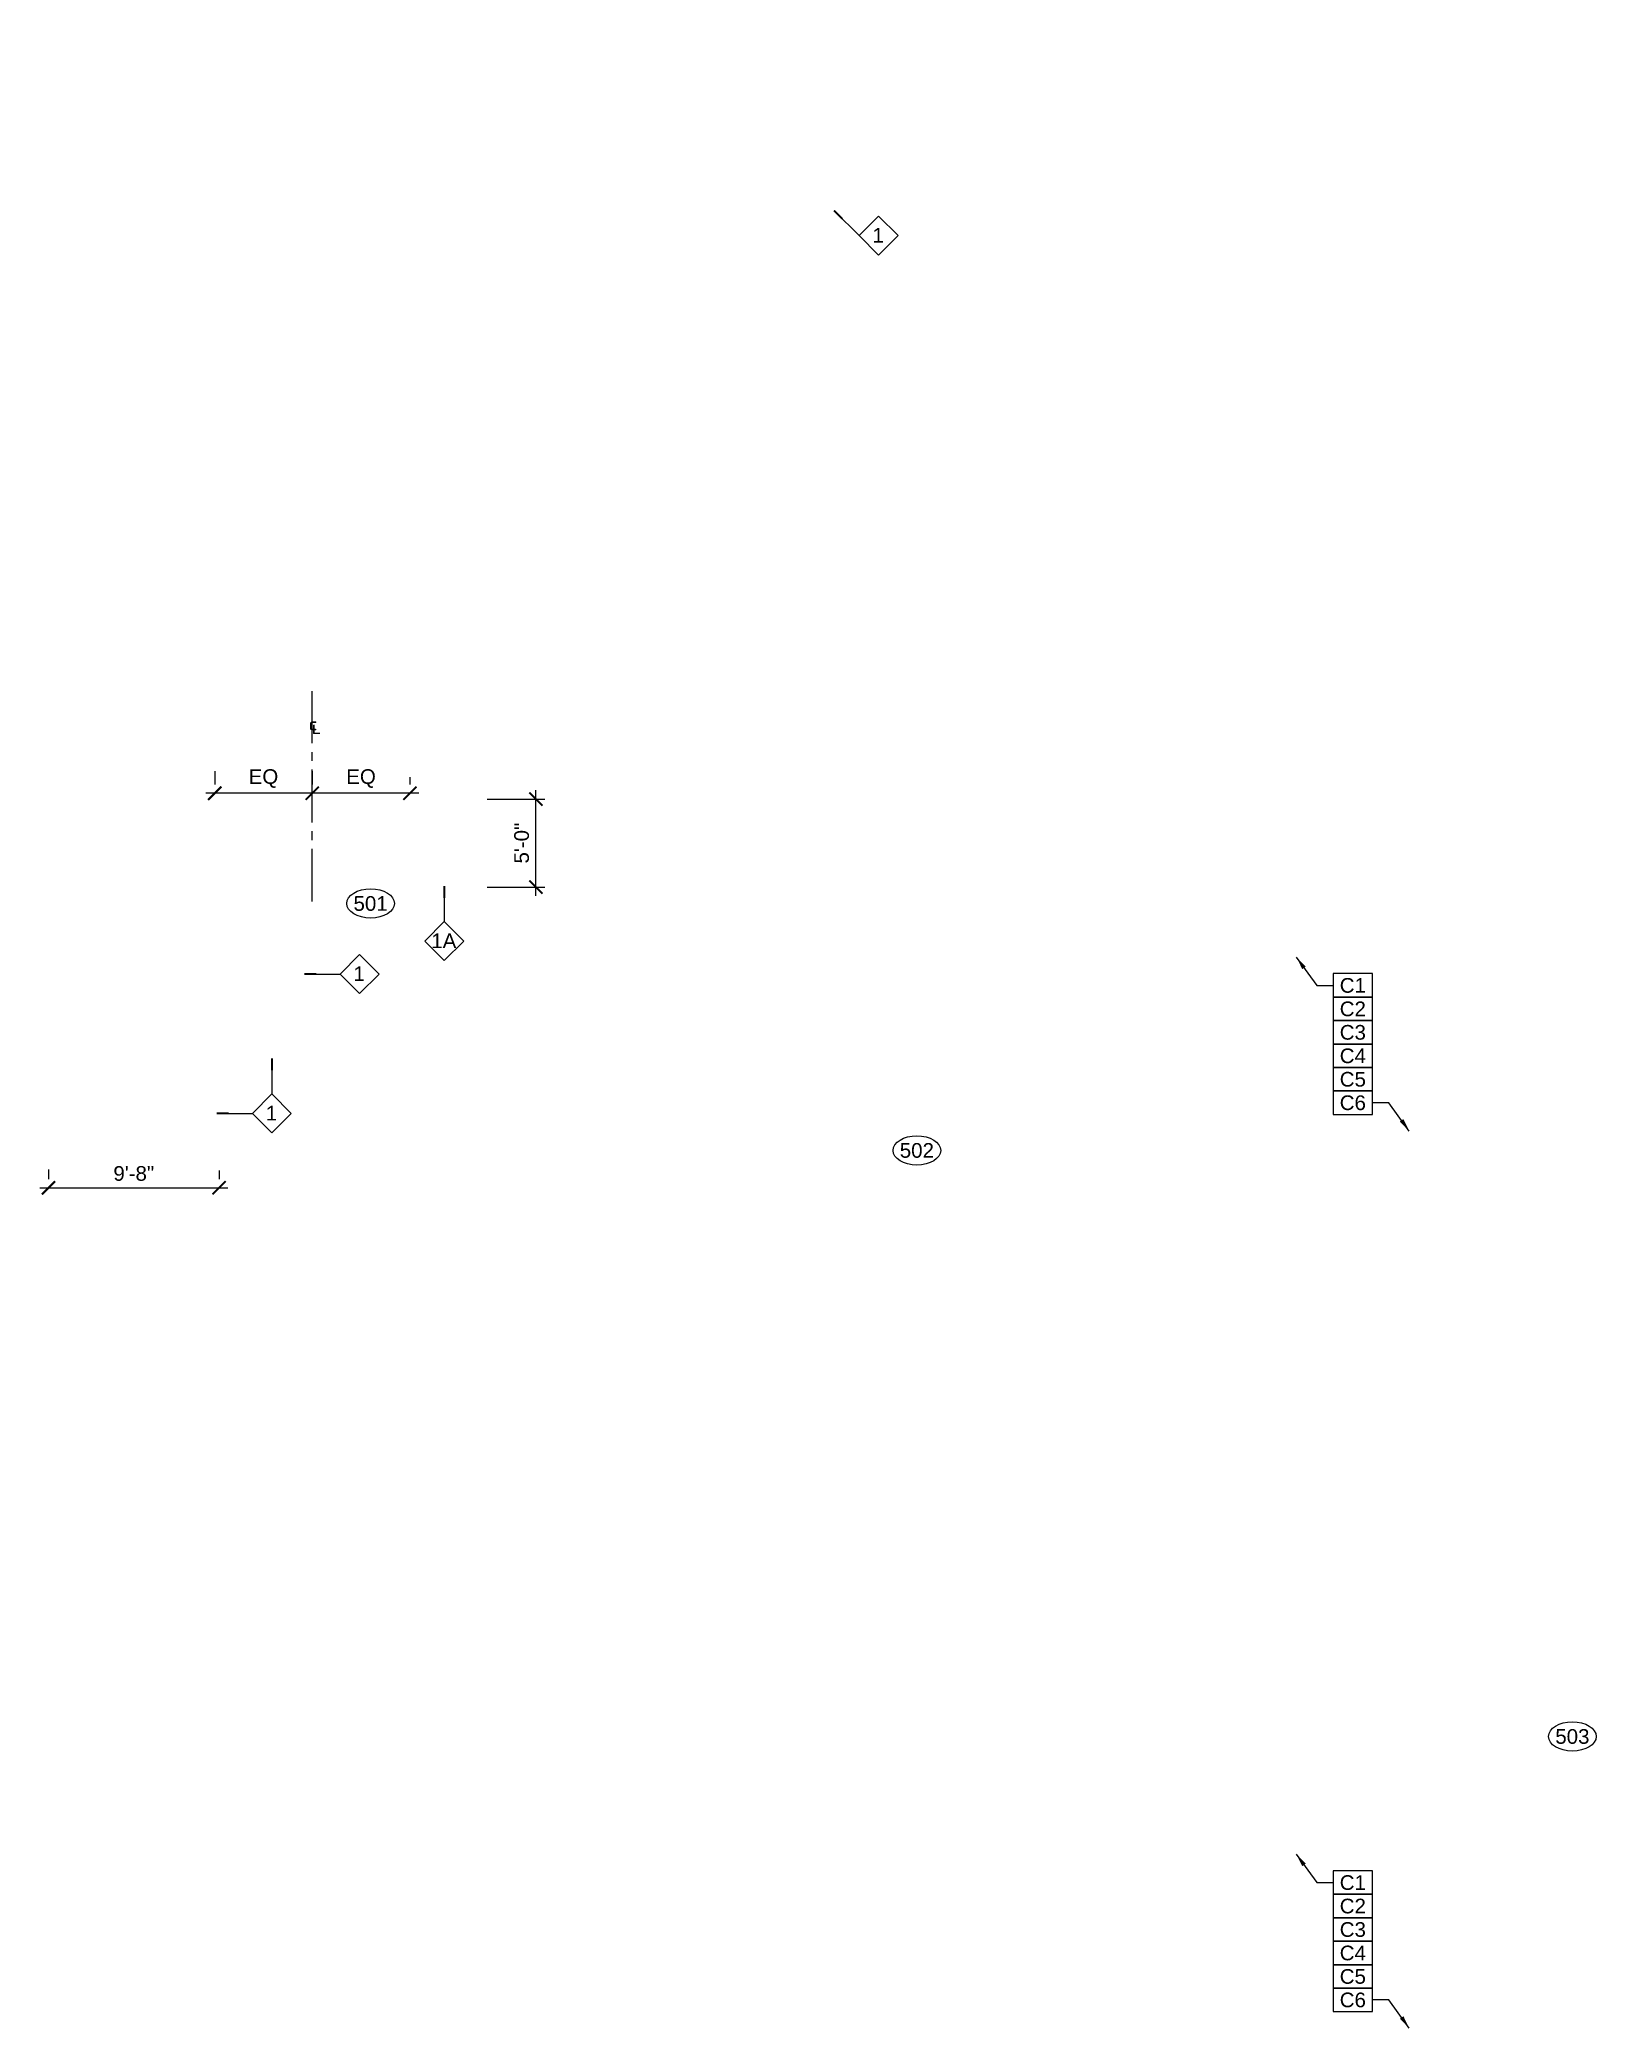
# Model space of a CAD drawing. Header units: inches. Extents: x 1378 to 8399, y -479 to 1214.
# Drawn here: x 1378 to 2439, y -479 to 877 of the extents above.
import ezdxf
from ezdxf.enums import TextEntityAlignment as Align

# ---------------------------------------------------------------- set-up
doc = ezdxf.new("R2010")
doc.units = ezdxf.units.IN
doc.header["$LTSCALE"] = 96
doc.header["$MEASUREMENT"] = 0
doc.linetypes.add('CENTER4', pattern=[0.5625, 0.375, -0.0625, 0.0625, -0.0625])
for name, color, linetype in [('A-Anno-Flor', 7, 'Continuous'), ('A-Door-Iden', 7, 'Continuous'), ('A-Wall-Iden', 7, 'Continuous'), ('XREF', 7, 'Continuous')]:
    doc.layers.add(name, color=color, linetype=linetype)
doc.styles.add('RomanS', font='romans.shx')
doc.styles.add('XFINE_0', font='swissl.ttf')
doc.styles.add('XFINE_1-8', font='swissl.ttf', dxfattribs={"height": 10})
doc.dimstyles.new('Aec_Wall_Tag', dxfattribs={"dimscale": 96, "dimtxt": 0.09375, "dimasz": 0.075, "dimexe": 0.25, "dimexo": 0, "dimgap": 0.0375, "dimtad": 1, "dimdec": 4, "dimzin": 3, "dimdsep": 46, "dimlunit": 4, "dimtxsty": 'RomanS', "dimcen": 0.09375, "dimdle": 0.125, "dimadec": 0, "dimazin": 0, "dimtfac": 0.75, "dimtdec": 4, "dimtmove": 2, "dimatfit": 3, "dimldrblk": 'Aec_Arrow_Bar', "dimfxl": 1, "dimfrac": 1, "dimtolj": 1, "dimtzin": 0, "dimarcsym": 0})
doc.dimstyles.new('OTJ_1-8', dxfattribs={"dimscale": 96, "dimtxt": 0.09375, "dimasz": 0.09375, "dimexe": 0.0625, "dimexo": 0.15625, "dimgap": 0.046875, "dimtad": 1, "dimdec": 1, "dimzin": 3, "dimdsep": 46, "dimlunit": 4, "dimtxsty": 'XFINE_1-8', "dimblk": 'ARCHTICK', "dimcen": 0.09, "dimdle": 0.0625, "dimclrd": 15, "dimclre": 15, "dimclrt": 7, "dimadec": 0, "dimazin": 0, "dimtfac": 0.75, "dimtdec": 1, "dimtix": 1, "dimtmove": 1, "dimatfit": 3, "dimfxl": 1, "dimfrac": 1, "dimtolj": 1, "dimtzin": 0, "dimarcsym": 0})

# ---------------------------------------------------------------- blocks, each defined once
blk = doc.blocks.new('_ArchTick')
at = {"color": 0, "linetype": 'ByBlock', "const_width": 0.15}
blk.add_lwpolyline([(-0.5, -0.5), (0.5, 0.5)], dxfattribs=at)
blk = doc.blocks.new('multi-note')
at = {"color": 4}
blk.add_lwpolyline([(-1.67, -1), (1.67, -1), (1.67, 1), (-1.67, 1)], close=True, dxfattribs=at)
at = {"color": 0, "style": 'XFINE_0', "width": 0.8}
blk.add_attdef('MULTI-NOTE', text='', height=1, dxfattribs=at).set_placement((0, 0), align=Align.MIDDLE_CENTER)
blk = doc.blocks.new('OTJCustomDoorTag-P')
at = {"color": 4}
blk.add_ellipse((0, 0), major_axis=(-2.03, 0), ratio=0.615385, dxfattribs=at)
at = {"style": 'XFINE_0', "width": 0.7}
blk.add_attdef('DOOR:NUM', text='', height=1, dxfattribs=at).set_placement((0, 0), align=Align.MIDDLE)
at = {"style": 'XFINE_0', "width": 0.7, "flags": 1}
for tag, p in [('DOOR:HDWR', (5.16, -4)), ('DOOR:MAT', (5.16, -5.85)), ('DOOR:FRAME', (5.16, -7.66)), ('DOOR:NEWRELOC', (5.16, -9.46)), ('DOOR:RATING', (5.16, -11.26)), ('DOOR:ROOM', (5.16, -13.01)), ('DOOR:TYPE', (5.16, -14.63)), ('DOOR:COST', (5.16, -16.25))]:
    blk.add_attdef(tag, text='', height=1, dxfattribs=at).set_placement(p, align=Align.MIDDLE_LEFT)
blk = doc.blocks.new('Aec_Wall_Tag_P')
at = {"color": 4}
blk.add_lwpolyline([(-0.6, -1.66), (1.06, 0), (-0.6, 1.66), (-2.25, 0)], close=True, dxfattribs=at)
at = {"style": 'XFINE_0', "width": 0.8}
blk.add_attdef('WALL:TYPE', text='', height=1, dxfattribs=at).set_placement((0, 0), align=Align.MIDDLE)
at = {"style": 'XFINE_0', "width": 0.8, "flags": 1}
blk.add_attdef('NAME:OBJECTSTYLE', text='', height=1, dxfattribs=at).set_placement((0, -2.5), align=Align.MIDDLE)
blk = doc.blocks.new('Aec_Arrow_Bar')
at = {"const_width": 0.188}
blk.add_lwpolyline([(-1, 0), (0.125, 0)], dxfattribs=at)
blk = doc.blocks.new('*D179')
at = {"color": 15, "lineweight": -2, "transparency": 16777216}
for p, q in [((1682.6, 359.4), (1721.8, 359.4)), ((1715.8, 293.4), (1715.8, 365.4)), ((1682.6, 299.4), (1721.8, 299.4))]:
    blk.add_line(p, q, dxfattribs=at)
at = {"layer": 'DefPoints', "color": 0, "transparency": 16777216}
for p in [(1667.6, 359.4), (1715.8, 359.4), (1667.6, 299.4)]:
    blk.add_point(p, dxfattribs=at)
at = {"color": 15, "lineweight": -2, "transparency": 16777216, "xscale": 9, "yscale": 9, "zscale": 9}
for p, rotation in [((1715.8, 359.4), 90), ((1715.8, 299.4), 270)]:
    blk.add_blockref('_ArchTick', p, dxfattribs=dict(at, rotation=rotation))
at = {"color": 7, "transparency": 16777216, "insert": (1706.1, 329.4), "char_height": 10, "attachment_point": 5, "rotation": 90, "style": 'XFINE_1-8'}
blk.add_mtext('\\A1;5\'-0"', dxfattribs=at)
blk = doc.blocks.new('*D180')
at = {"color": 15, "lineweight": -2, "transparency": 16777216}
for p, q in [((1563.4, 374.4), (1563.4, 369.4)), ((1629.9, 374.4), (1629.9, 369.4)), ((1635.9, 363.4), (1557.4, 363.4))]:
    blk.add_line(p, q, dxfattribs=at)
at = {"layer": 'DefPoints', "color": 0, "transparency": 16777216}
for p in [(1563.4, 363.4), (1563.4, 359.4), (1629.9, 359.4)]:
    blk.add_point(p, dxfattribs=at)
at = {"color": 15, "lineweight": -2, "transparency": 16777216, "xscale": 9, "yscale": 9, "zscale": 9, "rotation": 180}
blk.add_blockref('_ArchTick', (1563.4, 363.4), dxfattribs=at)
at = {"color": 15, "lineweight": -2, "transparency": 16777216, "xscale": 9, "yscale": 9, "zscale": 9}
blk.add_blockref('_ArchTick', (1629.9, 363.4), dxfattribs=at)
at = {"color": 7, "transparency": 16777216, "insert": (1596.6, 373.4), "char_height": 10, "attachment_point": 5, "style": 'XFINE_1-8'}
blk.add_mtext('\\A1;EQ', dxfattribs=at)
blk = doc.blocks.new('*D181')
at = {"color": 15, "lineweight": -2, "transparency": 16777216}
for p, q in [((1496.9, 378.4), (1496.9, 369.4)), ((1563.4, 378.4), (1563.4, 369.4)), ((1569.4, 363.4), (1490.9, 363.4))]:
    blk.add_line(p, q, dxfattribs=at)
at = {"layer": 'DefPoints', "color": 0, "transparency": 16777216}
for p in [(1496.9, 363.4), (1496.9, 363.4), (1563.4, 363.4)]:
    blk.add_point(p, dxfattribs=at)
at = {"color": 15, "lineweight": -2, "transparency": 16777216, "xscale": 9, "yscale": 9, "zscale": 9, "rotation": 180}
blk.add_blockref('_ArchTick', (1496.9, 363.4), dxfattribs=at)
at = {"color": 15, "lineweight": -2, "transparency": 16777216, "xscale": 9, "yscale": 9, "zscale": 9}
blk.add_blockref('_ArchTick', (1563.4, 363.4), dxfattribs=at)
at = {"color": 7, "transparency": 16777216, "insert": (1530.1, 373.4), "char_height": 10, "attachment_point": 5, "style": 'XFINE_1-8'}
blk.add_mtext('\\A1;EQ', dxfattribs=at)
blk = doc.blocks.new('*D182')
at = {"color": 15, "lineweight": -2, "transparency": 16777216}
for p, q in [((1383.6, 106.9), (1383.6, 100.4)), ((1499.8, 106.3), (1499.8, 100.4)), ((1377.6, 94.4), (1505.8, 94.4))]:
    blk.add_line(p, q, dxfattribs=at)
at = {"layer": 'DefPoints', "color": 0, "transparency": 16777216}
for p in [(1383.6, 91.9), (1499.8, 94.4), (1499.8, 91.3)]:
    blk.add_point(p, dxfattribs=at)
at = {"color": 15, "lineweight": -2, "transparency": 16777216, "xscale": 9, "yscale": 9, "zscale": 9, "rotation": 180}
blk.add_blockref('_ArchTick', (1383.6, 94.4), dxfattribs=at)
at = {"color": 15, "lineweight": -2, "transparency": 16777216, "xscale": 9, "yscale": 9, "zscale": 9}
blk.add_blockref('_ArchTick', (1499.8, 94.4), dxfattribs=at)
at = {"color": 7, "transparency": 16777216, "insert": (1441.7, 104.1), "char_height": 10, "attachment_point": 5, "style": 'XFINE_1-8'}
blk.add_mtext('\\A1;9\'-8"', dxfattribs=at)

msp = doc.modelspace()

# ---------------------------------------------------------------- linework, layer by layer
at = {"layer": 'A-Anno-Flor', "linetype": 'CENTER4'}
msp.add_line((1563.38, 289.48), (1563.38, 432.9), dxfattribs=at)
at = {"layer": 'A-Anno-Flor', "color": 15}
for points in [[(2043.7, 875.6, 0, 3, 0), (2050.07, 869.22, 0, 0, 0), (2059.98, 859.31, 0, 0, 0), (2043.09, 842.42, 0, 0, 0), (2033.18, 852.33, 3, 0, 0), (2026.81, 858.71, 0, 3, 0)], [(1464.44, 180.91, 0, 3, 0), (1464.44, 189.93, 0, 0, 0), (1464.44, 203.95, 0, 0, 0), (1522.7, 203.95, 0, 0, 0), (1522.7, 189.93, 3, 0, 0), (1522.7, 180.91, 0, 3, 0)]]:
    msp.add_lwpolyline(points, format="xyseb", dxfattribs=at)

# ---------------------------------------------------------------- block references
ref = msp.add_blockref('multi-note', (2272.67, 232.4), dxfattribs=dict(xscale=8, yscale=8, zscale=8))
ref.add_attrib('MULTI-NOTE', 'C1', dxfattribs={"color": 0, "height": 10, "style": 'XFINE_1-8'}).set_placement((2272.67, 232.4), align=Align.MIDDLE_CENTER)
ref = msp.add_blockref('multi-note', (2272.67, 216.4), dxfattribs=dict(xscale=8, yscale=8, zscale=8))
ref.add_attrib('MULTI-NOTE', 'C2', dxfattribs={"color": 0, "height": 10, "style": 'XFINE_1-8'}).set_placement((2272.67, 216.4), align=Align.MIDDLE_CENTER)
ref = msp.add_blockref('multi-note', (2272.67, 200.4), dxfattribs=dict(xscale=8, yscale=8, zscale=8))
ref.add_attrib('MULTI-NOTE', 'C3', dxfattribs={"color": 0, "height": 10, "style": 'XFINE_1-8'}).set_placement((2272.67, 200.4), align=Align.MIDDLE_CENTER)
ref = msp.add_blockref('multi-note', (2272.67, 184.4), dxfattribs=dict(xscale=8, yscale=8, zscale=8))
ref.add_attrib('MULTI-NOTE', 'C4', dxfattribs={"color": 0, "height": 10, "style": 'XFINE_1-8'}).set_placement((2272.67, 184.4), align=Align.MIDDLE_CENTER)
ref = msp.add_blockref('multi-note', (2272.67, 168.4), dxfattribs=dict(xscale=8, yscale=8, zscale=8))
ref.add_attrib('MULTI-NOTE', 'C5', dxfattribs={"color": 0, "height": 10, "style": 'XFINE_1-8'}).set_placement((2272.67, 168.4), align=Align.MIDDLE_CENTER)
ref = msp.add_blockref('multi-note', (2272.67, 152.4), dxfattribs=dict(xscale=8, yscale=8, zscale=8))
ref.add_attrib('MULTI-NOTE', 'C6', dxfattribs={"color": 0, "height": 10, "style": 'XFINE_1-8'}).set_placement((2272.67, 152.4), align=Align.MIDDLE_CENTER)
ref = msp.add_blockref('multi-note', (2272.67, -379.27), dxfattribs=dict(xscale=8, yscale=8, zscale=8))
ref.add_attrib('MULTI-NOTE', 'C1', dxfattribs={"color": 0, "height": 10, "style": 'XFINE_1-8'}).set_placement((2272.67, -379.27), align=Align.MIDDLE_CENTER)
ref = msp.add_blockref('multi-note', (2272.67, -395.27), dxfattribs=dict(xscale=8, yscale=8, zscale=8))
ref.add_attrib('MULTI-NOTE', 'C2', dxfattribs={"color": 0, "height": 10, "style": 'XFINE_1-8'}).set_placement((2272.67, -395.27), align=Align.MIDDLE_CENTER)
ref = msp.add_blockref('multi-note', (2272.67, -411.27), dxfattribs=dict(xscale=8, yscale=8, zscale=8))
ref.add_attrib('MULTI-NOTE', 'C3', dxfattribs={"color": 0, "height": 10, "style": 'XFINE_1-8'}).set_placement((2272.67, -411.27), align=Align.MIDDLE_CENTER)
ref = msp.add_blockref('multi-note', (2272.67, -427.27), dxfattribs=dict(xscale=8, yscale=8, zscale=8))
ref.add_attrib('MULTI-NOTE', 'C4', dxfattribs={"color": 0, "height": 10, "style": 'XFINE_1-8'}).set_placement((2272.67, -427.27), align=Align.MIDDLE_CENTER)
ref = msp.add_blockref('multi-note', (2272.67, -443.27), dxfattribs=dict(xscale=8, yscale=8, zscale=8))
ref.add_attrib('MULTI-NOTE', 'C5', dxfattribs={"color": 0, "height": 10, "style": 'XFINE_1-8'}).set_placement((2272.67, -443.27), align=Align.MIDDLE_CENTER)
ref = msp.add_blockref('multi-note', (2272.67, -459.27), dxfattribs=dict(xscale=8, yscale=8, zscale=8))
ref.add_attrib('MULTI-NOTE', 'C6', dxfattribs={"color": 0, "height": 10, "style": 'XFINE_1-8'}).set_placement((2272.67, -459.27), align=Align.MIDDLE_CENTER)
at = {"layer": 'A-Door-Iden', "color": 7, "linetype": 'Continuous', "lineweight": -3}
ref = msp.add_blockref('OTJCustomDoorTag-P', (1603.13, 288.25), dxfattribs=dict(at, xscale=8, yscale=8, zscale=8))
ref.add_attrib('DOOR:NUM', '501', dxfattribs={"layer": '0', "height": 10, "style": 'XFINE_1-8'}).set_placement((1603.13, 288.25), align=Align.MIDDLE)
ref = msp.add_blockref('OTJCustomDoorTag-P', (1975.49, 119.9), dxfattribs=dict(at, xscale=8, yscale=8, zscale=8))
ref.add_attrib('DOOR:NUM', '502', dxfattribs={"layer": '0', "height": 10, "style": 'XFINE_1-8'}).set_placement((1975.49, 119.9), align=Align.MIDDLE)
ref = msp.add_blockref('OTJCustomDoorTag-P', (2422.33, -279.67), dxfattribs=dict(at, xscale=8, yscale=8, zscale=8))
ref.add_attrib('DOOR:NUM', '503', dxfattribs={"layer": '0', "height": 10, "style": 'XFINE_1-8'}).set_placement((2422.33, -279.67), align=Align.MIDDLE)
at = {"layer": 'A-Wall-Iden', "color": 7, "linetype": 'Continuous', "lineweight": -3}
ref = msp.add_blockref('Aec_Wall_Tag_P', (1954.16, 743.59), dxfattribs=dict(at, xscale=8, yscale=8, zscale=8))
ref.add_attrib('WALL:TYPE', '1', dxfattribs={"layer": '0', "height": 10, "style": 'XFINE_1-8'}).set_placement((1949.1, 743.78), align=Align.MIDDLE)
ref = msp.add_blockref('Aec_Wall_Tag_P', (1658.09, 262.6), dxfattribs=dict(at, xscale=8, yscale=8, zscale=8))
ref.add_attrib('WALL:TYPE', '1A', dxfattribs={"layer": '0', "height": 10, "style": 'XFINE_1-8'}).set_placement((1653.02, 262.79), align=Align.MIDDLE)
ref = msp.add_blockref('Aec_Wall_Tag_P', (1600.37, 240.15), dxfattribs=dict(at, xscale=8, yscale=8, zscale=8))
ref.add_attrib('WALL:TYPE', '1', dxfattribs={"layer": '0', "height": 10, "style": 'XFINE_1-8'}).set_placement((1595.3, 240.34), align=Align.MIDDLE)
ref = msp.add_blockref('Aec_Wall_Tag_P', (1540.6, 145.11), dxfattribs=dict(at, xscale=8, yscale=8, zscale=8))
ref.add_attrib('WALL:TYPE', '1', dxfattribs={"layer": '0', "height": 10, "style": 'XFINE_1-8'}).set_placement((1535.53, 145.3), align=Align.MIDDLE)

# ---------------------------------------------------------------- texts
at = {"layer": 'A-Anno-Flor', "insert": (1560.79, 414.77), "char_height": 10, "width": 546.873, "attachment_point": 1, "style": 'XFINE_1-8'}
msp.add_mtext('{\\fISOCPEUR|b0|i0|c0|p34;℄}', dxfattribs=at)

# ---------------------------------------------------------------- dimensions: what is measured, and where the dimension line sits
for base, p1, p2, picture, middle in [((1496.88, 363.37), (1563.38, 363.37), (1496.88, 363.37), '*D181', (1530.13, 373.37)), ((1563.38, 363.37), (1629.88, 359.37), (1563.38, 359.37), '*D180', (1596.63, 373.37))]:
    dim = msp.add_linear_dim(base=base, p1=p1, p2=p2, text='EQ', dimstyle='OTJ_1-8')
    dim.commit()
    dim.dimension.update_dxf_attribs({"geometry": picture, "text_midpoint": middle})
dim = msp.add_linear_dim(base=(1715.78, 359.37), p1=(1667.57, 299.38), p2=(1667.57, 359.37), angle=90, dimstyle='OTJ_1-8')
dim.commit()
dim.dimension.update_dxf_attribs({"geometry": '*D179', "text_midpoint": (1706.14, 329.38)})
dim = msp.add_linear_dim(base=(1499.84, 94.44), p1=(1383.61, 91.91), p2=(1499.84, 91.35), dimstyle='OTJ_1-8')
dim.commit()
dim.dimension.update_dxf_attribs({"geometry": '*D182', "text_midpoint": (1441.72, 104.08)})

# ---------------------------------------------------------------- leaders
at = {"layer": 'A-Wall-Iden'}
for points in [[(1919.6, 760.12), (1936.13, 743.59)], [(1653.31, 299.24), (1653.31, 275.86)], [(1558.96, 240.15), (1582.34, 240.15)], [(1535.82, 181.75), (1535.82, 158.37)], [(1499.19, 145.11), (1522.57, 145.11)]]:
    msp.add_leader(points, dimstyle='Aec_Wall_Tag', override={"dimscale": 96}, dxfattribs=at)
at = {"layer": 'XREF'}
for points in [[(2234.15, 251.7), (2248.03, 232.4), (2259.33, 232.4)], [(2311.18, 133.09), (2297.3, 152.4), (2286, 152.4)], [(2234.15, -359.97), (2248.03, -379.27), (2259.33, -379.27)], [(2311.18, -478.58), (2297.3, -459.27), (2286, -459.27)]]:
    msp.add_leader(points, dimstyle='OTJ_1-8', override={"dimgap": 0.046875, "dimtad": 0}, dxfattribs=at)

doc.saveas('drawing.dxf')
